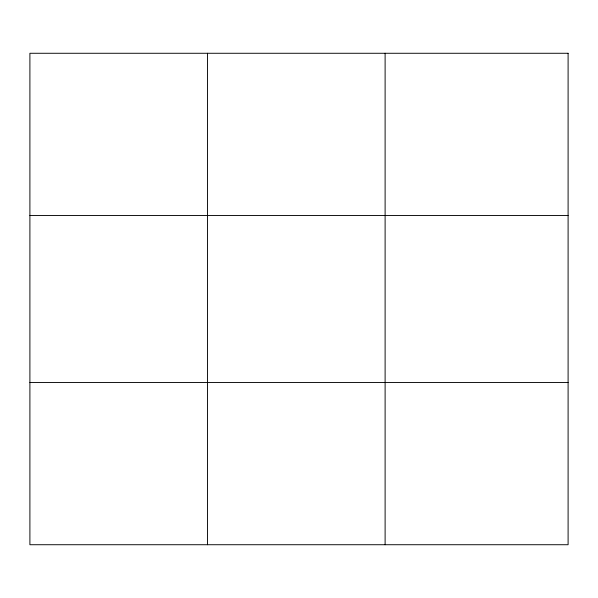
<?xml version="1.0" encoding="UTF-8"?>
<svg xmlns="http://www.w3.org/2000/svg" width="598" height="598" viewBox="0 0 598 598"><rect width="100%" height="100%" fill="white"/><g stroke="black" fill="none" stroke-linecap="round" stroke-linejoin="round"><path stroke-width="0.9" d="M207.506 53.274L207.506 544.726M385.112 53.274L385.112 544.726M29.9 215.452L568.1 215.452M29.9 382.548L568.1 382.548M568.1 53.274L568.1 544.726L29.9 544.726L29.9 53.274L568.1 53.274"/></g></svg>
